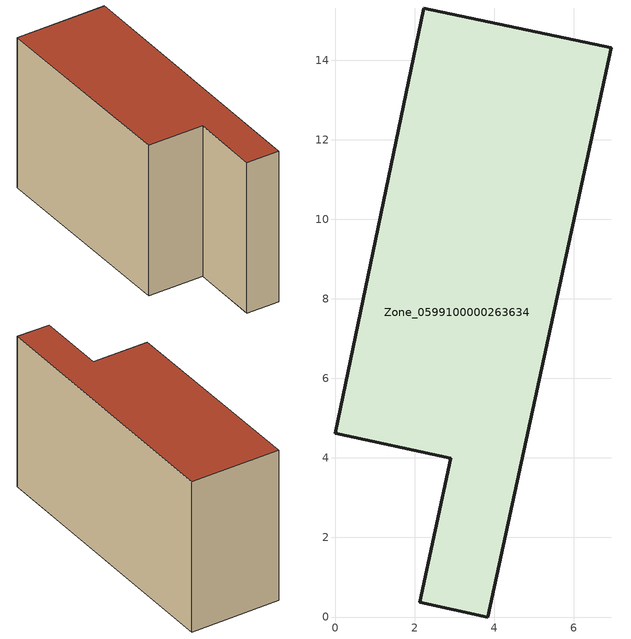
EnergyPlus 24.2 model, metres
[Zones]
Zone_0599100000263634
 floor ground (C_G): 6.94,14.31 3.83,0 2.13,0.37 2.91,3.99 0,4.62 2.23,15.31 z0
 wall outside (C_F): 3.83,0 6.94,14.31 2.23,15.31 0,4.62 2.91,3.99 2.13,0.37 3.83,0 z0:8.29
 roof outside (C_R): 2.13,0.37 3.83,0 6.94,14.31 2.23,15.31 0,4.62 2.91,3.99 z8.29
[BUILDING]
Pand.0599100000263634: North Axis=0; Terrain=City; Loads Convergence Tolerance Value=0.04; Temperature Convergence Tolerance Value=0.4; Solar Distribution=FullExterior; Maximum Number of Warmup Days=25; Minimum Number of Warmup Days=1
[Site:Location]
Rotterdam.The.Hague.AP_ZH_NLD Design_Conditions: Latitude=51.96; Longitude=4.45; Time Zone=1; Elevation=-4.5
[SITE:GROUNDTEMPERATURE:BUILDINGSURFACE]
18, 18, 18, 18, 18, 18, 18, 18, 18, 18, 18, 18
[MATERIAL] Thermal Absorptance=0.9; Solar Absorptance=0.7; Visible Absorptance=0.7
Name | Roughness | Thickness | Conductivity | Density | Specific Heat
G.TI.1975-1991 | MediumSmooth | 0.15 | 0.288461 | 540 | 1210
F.TI.1975-1991 | Rough | 0.3 | 0.230769 | 1920 | 840
R.TI.1975-1991 | MediumRough | 0.2 | 0.153846 | 1500 | 1000
[CONSTRUCTION]
C_G: G.TI.1975-1991
C_F: F.TI.1975-1991
C_R: R.TI.1975-1991
[ZONE]
Zone_0599100000263634: Type=1; Multiplier=1; Ceiling Height=Autocalculate; Volume=Autocalculate; Floor Area=autocalculate; Part of Total Floor Area=Yes
[ZONEINFILTRATION:DESIGNFLOWRATE]
Infil_Zone_0599100000263634: Zone or ZoneList or Space or SpaceList=Zone_0599100000263634; Schedule=AlwaysOn; Design Flow Rate Calculation Method=Flow/Area; Flow Rate per Floor Area=0.003; Constant Term Coefficient=1; Temperature Term Coefficient=0; Velocity Term Coefficient=0; Velocity Squared Term Coefficient=0
[HVACTEMPLATE:ZONE:IDEALLOADSAIRSYSTEM]
Zone_0599100000263634: Maximum Heating Supply Air Temperature=50; Minimum Cooling Supply Air Temperature=13; Maximum Heating Supply Air Humidity Ratio=0.0156; Minimum Cooling Supply Air Humidity Ratio=0.0077; Heating Limit=NoLimit; Cooling Limit=NoLimit; Dehumidification Control Type=ConstantSensibleHeatRatio; Cooling Sensible Heat Ratio=0.7; Dehumidification Setpoint=60; Humidification Control Type=None; Humidification Setpoint=30; Outdoor Air Method=None; Outdoor Air Flow Rate per Person=0.00944; Outdoor Air Flow Rate per Zone Floor Area=0; Outdoor Air Flow Rate per Zone=0; Demand Controlled Ventilation Type=None; Outdoor Air Economizer Type=NoEconomizer; Heat Recovery Type=None; Sensible Heat Recovery Effectiveness=0.7; Latent Heat Recovery Effectiveness=0.65
[ZONECONTROL:THERMOSTAT]
ThermostatControl_Zone_0599100000263634: Zone or ZoneList=Zone_0599100000263634; Control Type Schedule=DualSetpointControlType; Control 1=Thermostat_Zone_0599100000263634; Temperature Difference Between Cutout And Setpoint=0
[THERMOSTATSETPOINT:DUALSETPOINT]
Thermostat_Zone_0599100000263634: Heating Setpoint Temperature Schedule=HeatingSetpoint_Zone_0599100000263634; Cooling Setpoint Temperature Schedule=CoolingSetpoint_Zone_0599100000263634
[SCHEDULE:COMPACT]
HeatingSetpoint_Zone_0599100000263634: Through: 12/31, For: AllDays, Until: 24:00, 21
CoolingSetpoint_Zone_0599100000263634: Through: 12/31, For: AllDays, Until: 24:00, 24
DualSetpointControlType: Through: 12/31, For: AllDays, Until: 24:00, 4
AlwaysOn: Through: 12/31, For: AllDays, Until: 24:00, 1
